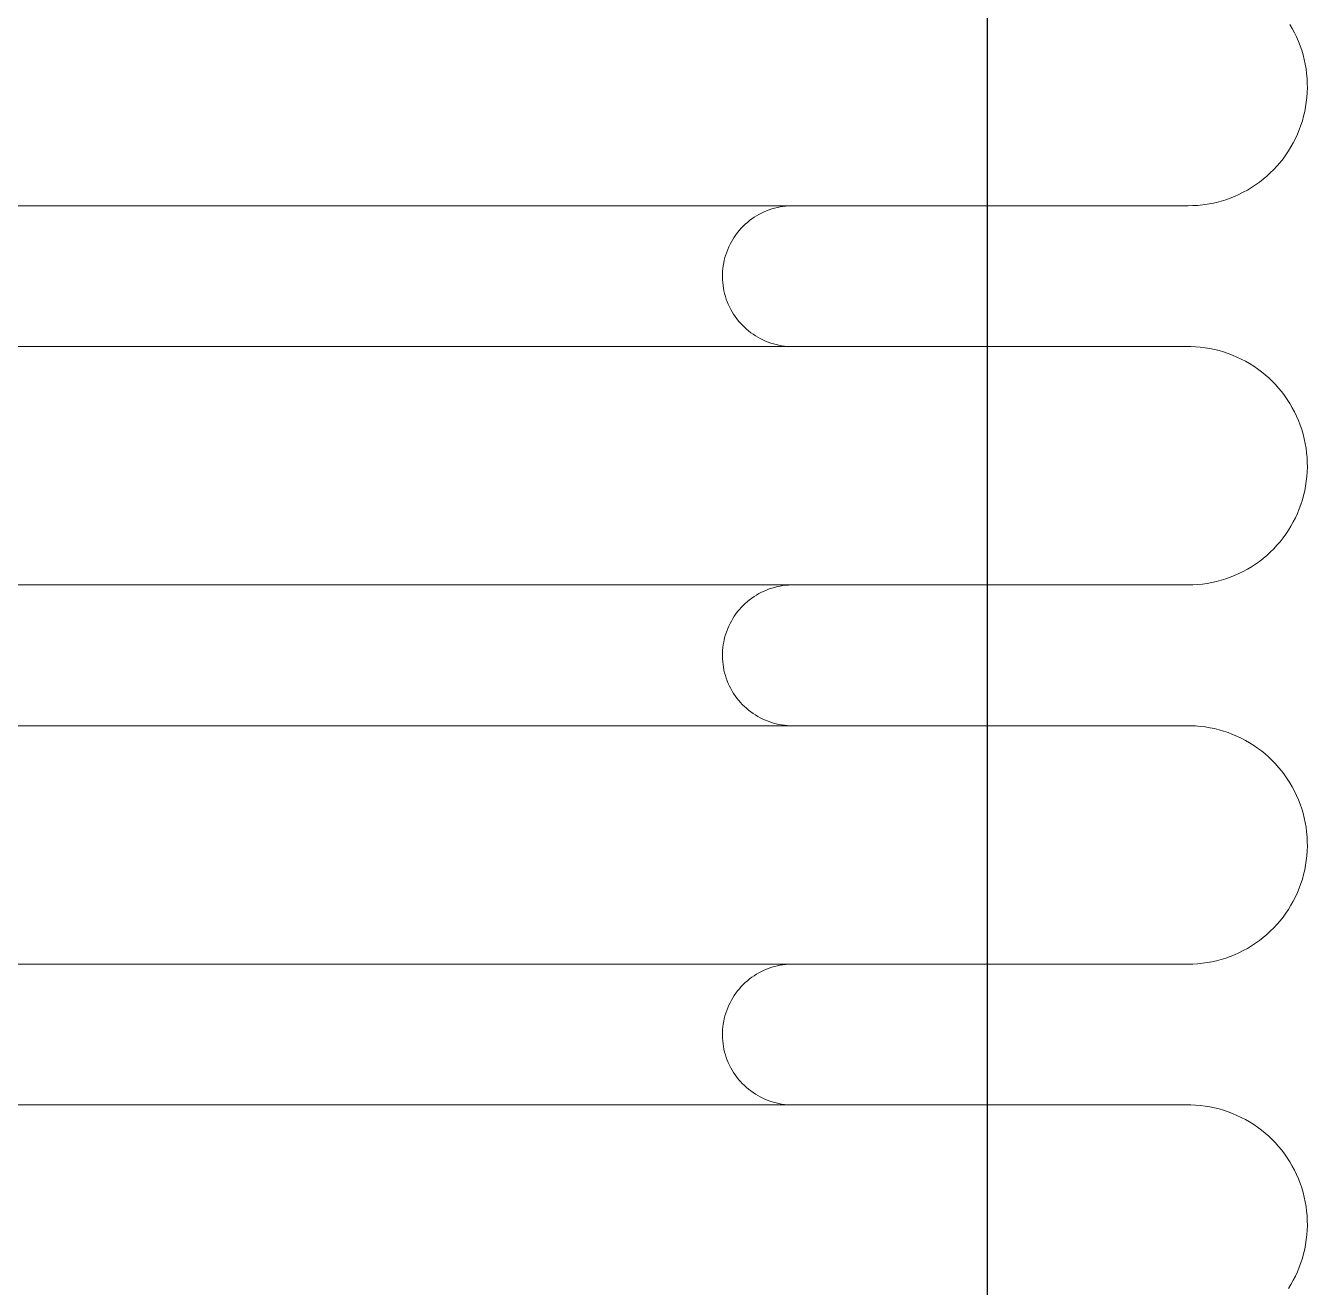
# Model space of a CAD drawing. Extents: x -76427 to 292734, y -42117 to 131250.
# Drawn here: x 8811.76 to 8853.5, y -36982.68 to -36941.6 of the extents above; entities that cross this region are included whole.
import ezdxf

# ---------------------------------------------------------------- set-up
doc = ezdxf.new("R2010")
doc.units = 0
doc.header["$LTSCALE"] = 10
doc.layers.add('XFM7P10PV$0$AP5B-SM-08-FNN-300-A(B)-LB1$0$A-GENM', color=252, linetype='Continuous', lineweight=5)
doc.layers.add('XFM7P10PV-200K$0$AP5B-SM-08-FNN-300-A(B)-LB1$0$A-GENM', color=7, linetype='Continuous', lineweight=5)
doc.layers.add('XFM7P10PV$0$U-PV-PIPE-SUS', color=252, linetype='Continuous')
doc.layers.add('XFM7P10PV-200K$0$U-PV-PIPE-SUS', color=200, linetype='Continuous')

# ---------------------------------------------------------------- blocks, each defined once
blk = doc.blocks.new('XFM7P10PV-200K$0$AP5B-SM-08-FNN-300-A(B)-LB1$0$不銹鋼軟接_150A - RFB-6x6-1677208-LB1-PX-X')
at = {"layer": 'XFM7P10PV-200K$0$AP5B-SM-08-FNN-300-A(B)-LB1$0$A-GENM', "color": 216, "true_color": 0x800080}
for p, q in [((-4449.1199, 15956.8642), (-4441.0552, 15956.8643)), ((-4441.0552, 15956.4058), (-4449.1199, 15956.4058)), ((-4449.1199, 15955.6298), (-4441.0552, 15955.6298)), ((-4441.0552, 15955.1714), (-4449.1199, 15955.1713)), ((-4449.1199, 15954.3954), (-4441.0552, 15954.3954)), ((-4441.0552, 15953.9369), (-4449.1199, 15953.9369))]:
    blk.add_line(p, q, dxfattribs=at)
at = {"layer": 'XFM7P10PV-200K$0$AP5B-SM-08-FNN-300-A(B)-LB1$0$A-GENM', "color": 216, "true_color": 0x800080, "flags": 128}
for points in [[(-4449.1356, 15956.8642), (-4449.1511, 15956.8646), (-4449.1666, 15956.8655), (-4449.182, 15956.867), (-4449.1974, 15956.8692), (-4449.2127, 15956.872), (-4449.2278, 15956.8754), (-4449.2428, 15956.8794), (-4449.2576, 15956.8839), (-4449.2723, 15956.8891), (-4449.2867, 15956.8949), (-4449.3008, 15956.9012), (-4449.3147, 15956.9081), (-4449.3284, 15956.9155), (-4449.3417, 15956.9235), (-4449.3547, 15956.932), (-4449.3673, 15956.941), (-4449.3795, 15956.9505), (-4449.3914, 15956.9605), (-4449.4029, 15956.971), (-4449.4139, 15956.9819), (-4449.4245, 15956.9933), (-4449.4346, 15957.005), (-4449.4443, 15957.0172), (-4449.4534, 15957.0297), (-4449.4621, 15957.0426), (-4449.4702, 15957.0558), (-4449.4778, 15957.0694), (-4449.4848, 15957.0832), (-4449.4913, 15957.0973), (-4449.4972, 15957.1116), (-4449.5025, 15957.1262), (-4449.5073, 15957.141), (-4449.5114, 15957.1559), (-4449.515, 15957.1711), (-4449.5179, 15957.1863), (-4449.5202, 15957.2016), (-4449.522, 15957.2171), (-4449.5231, 15957.2325), (-4449.5235, 15957.248), (-4449.5234, 15957.2636), (-4449.5226, 15957.2791), (-4449.5213, 15957.2945), (-4449.5193, 15957.3099), (-4449.5166, 15957.3252), (-4449.5134, 15957.3404), (-4449.5096, 15957.3554), (-4449.5052, 15957.3703), (-4449.5001, 15957.385), (-4449.4945, 15957.3995), (-4449.4884, 15957.4137), (-4449.4816, 15957.4277), (-4449.4743, 15957.4414), (-4449.4665, 15957.4548)], [(-4447.6531, 15956.8642), (-4447.8465, 15956.8642), (-4448.0274, 15956.8642), (-4448.1954, 15956.8642), (-4448.3503, 15956.8642), (-4448.4918, 15956.8642), (-4448.6197, 15956.8642), (-4448.7338, 15956.8642), (-4448.834, 15956.8642), (-4448.92, 15956.8642), (-4448.9918, 15956.8642), (-4449.0492, 15956.8642), (-4449.0921, 15956.8642), (-4449.1204, 15956.8642), (-4449.1342, 15956.8642), (-4449.1356, 15956.8642)], [(-4449.1356, 15956.8642), (-4449.1283, 15956.8642), (-4449.1064, 15956.8642), (-4449.0699, 15956.8642), (-4449.0189, 15956.8642), (-4448.9534, 15956.8642), (-4448.8737, 15956.8642), (-4448.7797, 15956.8642), (-4448.6717, 15956.8642), (-4448.5499, 15956.8642), (-4448.4143, 15956.8642), (-4448.2653, 15956.8642), (-4448.103, 15956.8642), (-4447.9278, 15956.8642), (-4447.7399, 15956.8642), (-4447.5397, 15956.8642), (-4447.3273, 15956.8642), (-4447.1033, 15956.8642), (-4446.8678, 15956.8643), (-4446.6214, 15956.8643), (-4446.3644, 15956.8643), (-4446.0972, 15956.8643), (-4445.8202, 15956.8643), (-4445.5339, 15956.8643), (-4445.2388, 15956.8643)], [(-4447.8478, 15956.4058), (-4447.8386, 15956.406), (-4447.8295, 15956.4065), (-4447.8204, 15956.4074), (-4447.8113, 15956.4087), (-4447.8023, 15956.4104), (-4447.7933, 15956.4124), (-4447.7844, 15956.4147), (-4447.7757, 15956.4174), (-4447.767, 15956.4205), (-4447.7585, 15956.4239), (-4447.7502, 15956.4276), (-4447.7419, 15956.4317), (-4447.7339, 15956.4361), (-4447.726, 15956.4408), (-4447.7184, 15956.4458), (-4447.7109, 15956.4511), (-4447.7037, 15956.4568), (-4447.6966, 15956.4627), (-4447.6899, 15956.4689), (-4447.6834, 15956.4753), (-4447.6771, 15956.482), (-4447.6711, 15956.489), (-4447.6654, 15956.4961), (-4447.66, 15956.5035), (-4447.6549, 15956.5112), (-4447.6501, 15956.519), (-4447.6456, 15956.527), (-4447.6415, 15956.5351), (-4447.6376, 15956.5435), (-4447.6341, 15956.552), (-4447.631, 15956.5606), (-4447.6282, 15956.5693), (-4447.6257, 15956.5781), (-4447.6236, 15956.5871), (-4447.6219, 15956.5961), (-4447.6205, 15956.6051), (-4447.6195, 15956.6142), (-4447.6189, 15956.6234), (-4447.6186, 15956.6325), (-4447.6187, 15956.6417), (-4447.6191, 15956.6509), (-4447.6199, 15956.66), (-4447.6211, 15956.6691), (-4447.6227, 15956.6781), (-4447.6246, 15956.6871), (-4447.6268, 15956.696), (-4447.6294, 15956.7048), (-4447.6324, 15956.7135), (-4447.6357, 15956.722), (-4447.6394, 15956.7304), (-4447.6433, 15956.7387), (-4447.6476, 15956.7468), (-4447.6523, 15956.7547), (-4447.6572, 15956.7624), (-4447.6625, 15956.7699), (-4447.668, 15956.7772), (-4447.6738, 15956.7843), (-4447.6799, 15956.7911), (-4447.6863, 15956.7977), (-4447.693, 15956.8041), (-4447.6998, 15956.8101), (-4447.707, 15956.8159), (-4447.7143, 15956.8214), (-4447.7219, 15956.8266), (-4447.7296, 15956.8314), (-4447.7376, 15956.836), (-4447.7457, 15956.8403), (-4447.754, 15956.8442), (-4447.7624, 15956.8478), (-4447.771, 15956.851), (-4447.7797, 15956.8539), (-4447.7885, 15956.8565), (-4447.7974, 15956.8586), (-4447.8064, 15956.8605), (-4447.8154, 15956.862), (-4447.8245, 15956.8631), (-4447.8337, 15956.8638), (-4447.8428, 15956.8642), (-4447.8478, 15956.8642)], [(-4449.1356, 15955.6298), (-4449.1511, 15955.6301), (-4449.1666, 15955.6311), (-4449.182, 15955.6326), (-4449.1974, 15955.6348), (-4449.2127, 15955.6375), (-4449.2278, 15955.6409), (-4449.2428, 15955.6449), (-4449.2576, 15955.6495), (-4449.2723, 15955.6547), (-4449.2867, 15955.6604), (-4449.3008, 15955.6668), (-4449.3147, 15955.6737), (-4449.3284, 15955.6811), (-4449.3417, 15955.6891), (-4449.3546, 15955.6976), (-4449.3673, 15955.7066), (-4449.3795, 15955.7161), (-4449.3914, 15955.7261), (-4449.4029, 15955.7366), (-4449.4139, 15955.7475), (-4449.4245, 15955.7588), (-4449.4346, 15955.7706), (-4449.4443, 15955.7827), (-4449.4534, 15955.7953), (-4449.4621, 15955.8082), (-4449.4702, 15955.8214), (-4449.4778, 15955.8349), (-4449.4848, 15955.8488), (-4449.4913, 15955.8629), (-4449.4972, 15955.8772), (-4449.5025, 15955.8918), (-4449.5073, 15955.9066), (-4449.5114, 15955.9215), (-4449.515, 15955.9366), (-4449.5179, 15955.9518), (-4449.5202, 15955.9672), (-4449.522, 15955.9826), (-4449.5231, 15955.9981), (-4449.5235, 15956.0136), (-4449.5234, 15956.0291), (-4449.5226, 15956.0446), (-4449.5212, 15956.0601), (-4449.5192, 15956.0755), (-4449.5166, 15956.0908), (-4449.5134, 15956.1059), (-4449.5096, 15956.121), (-4449.5052, 15956.1359), (-4449.5001, 15956.1505), (-4449.4945, 15956.165), (-4449.4884, 15956.1793), (-4449.4816, 15956.1932), (-4449.4743, 15956.2069), (-4449.4665, 15956.2203), (-4449.4581, 15956.2334), (-4449.4493, 15956.2461), (-4449.4399, 15956.2585), (-4449.43, 15956.2705), (-4449.4197, 15956.282), (-4449.4089, 15956.2932), (-4449.3976, 15956.3039), (-4449.386, 15956.3141), (-4449.3739, 15956.3239), (-4449.3615, 15956.3332), (-4449.3487, 15956.342), (-4449.3356, 15956.3503), (-4449.3221, 15956.358), (-4449.3084, 15956.3652), (-4449.2943, 15956.3718), (-4449.2801, 15956.3779), (-4449.2655, 15956.3834), (-4449.2508, 15956.3883), (-4449.2359, 15956.3926), (-4449.2208, 15956.3963), (-4449.2056, 15956.3994), (-4449.1903, 15956.4019), (-4449.1749, 15956.4038), (-4449.1595, 15956.405), (-4449.144, 15956.4057), (-4449.1356, 15956.4058)], [(-4449.1356, 15956.4058), (-4449.1283, 15956.4058), (-4449.1064, 15956.4058), (-4449.0699, 15956.4058), (-4449.0189, 15956.4058), (-4448.9534, 15956.4058), (-4448.8737, 15956.4058), (-4448.7797, 15956.4058), (-4448.6717, 15956.4058), (-4448.5499, 15956.4058), (-4448.4143, 15956.4058), (-4448.2653, 15956.4058), (-4448.103, 15956.4058), (-4447.9278, 15956.4058), (-4447.7399, 15956.4058)], [(-4445.2092, 15956.4058), (-4445.5051, 15956.4058), (-4445.7923, 15956.4058), (-4446.0702, 15956.4058), (-4446.3384, 15956.4058), (-4446.5964, 15956.4058), (-4446.8439, 15956.4058), (-4447.0805, 15956.4058), (-4447.3057, 15956.4058), (-4447.5192, 15956.4058), (-4447.7207, 15956.4058), (-4447.9098, 15956.4058), (-4448.0863, 15956.4058), (-4448.2498, 15956.4058), (-4448.4002, 15956.4058), (-4448.5371, 15956.4058), (-4448.6603, 15956.4058), (-4448.7697, 15956.4058), (-4448.865, 15956.4058), (-4448.9462, 15956.4058), (-4449.013, 15956.4058), (-4449.0655, 15956.4058), (-4449.1034, 15956.4058), (-4449.1268, 15956.4058), (-4449.1355, 15956.4058)], [(-4447.6531, 15955.6298), (-4447.8465, 15955.6298), (-4448.0274, 15955.6298), (-4448.1954, 15955.6298), (-4448.3502, 15955.6298), (-4448.4918, 15955.6298), (-4448.6197, 15955.6298), (-4448.7338, 15955.6298), (-4448.834, 15955.6298), (-4448.92, 15955.6298), (-4448.9918, 15955.6298), (-4449.0492, 15955.6298), (-4449.0921, 15955.6298), (-4449.1204, 15955.6298), (-4449.1342, 15955.6298), (-4449.1356, 15955.6298)], [(-4449.1356, 15955.6298), (-4449.1283, 15955.6298), (-4449.1064, 15955.6298), (-4449.0699, 15955.6298), (-4449.0189, 15955.6298), (-4448.9534, 15955.6298), (-4448.8737, 15955.6298), (-4448.7797, 15955.6298), (-4448.6717, 15955.6298), (-4448.5499, 15955.6298), (-4448.4143, 15955.6298), (-4448.2653, 15955.6298), (-4448.103, 15955.6298), (-4447.9278, 15955.6298), (-4447.7399, 15955.6298), (-4447.5397, 15955.6298), (-4447.3273, 15955.6298), (-4447.1033, 15955.6298), (-4446.8678, 15955.6298), (-4446.6214, 15955.6298), (-4446.3644, 15955.6298), (-4446.0972, 15955.6298), (-4445.8202, 15955.6298), (-4445.5339, 15955.6298), (-4445.2388, 15955.6298)], [(-4447.8478, 15955.1713), (-4447.8386, 15955.1715), (-4447.8295, 15955.1721), (-4447.8204, 15955.173), (-4447.8113, 15955.1743), (-4447.8023, 15955.1759), (-4447.7933, 15955.1779), (-4447.7844, 15955.1803), (-4447.7757, 15955.183), (-4447.767, 15955.186), (-4447.7585, 15955.1894), (-4447.7502, 15955.1932), (-4447.7419, 15955.1972), (-4447.7339, 15955.2016), (-4447.726, 15955.2064), (-4447.7184, 15955.2114), (-4447.7109, 15955.2167), (-4447.7037, 15955.2223), (-4447.6966, 15955.2282), (-4447.6899, 15955.2344), (-4447.6833, 15955.2409), (-4447.6771, 15955.2476), (-4447.6711, 15955.2545), (-4447.6654, 15955.2617), (-4447.66, 15955.2691), (-4447.6549, 15955.2767), (-4447.6501, 15955.2845), (-4447.6456, 15955.2925), (-4447.6415, 15955.3007), (-4447.6376, 15955.309), (-4447.6341, 15955.3175), (-4447.631, 15955.3261), (-4447.6282, 15955.3349), (-4447.6257, 15955.3437), (-4447.6236, 15955.3526), (-4447.6219, 15955.3616), (-4447.6205, 15955.3707), (-4447.6195, 15955.3798), (-4447.6189, 15955.3889), (-4447.6186, 15955.3981), (-4447.6187, 15955.4073), (-4447.6191, 15955.4164), (-4447.6199, 15955.4256), (-4447.6211, 15955.4347), (-4447.6226, 15955.4437), (-4447.6246, 15955.4527), (-4447.6268, 15955.4615), (-4447.6294, 15955.4703), (-4447.6324, 15955.479), (-4447.6357, 15955.4876), (-4447.6394, 15955.496), (-4447.6433, 15955.5042), (-4447.6476, 15955.5123), (-4447.6523, 15955.5202), (-4447.6572, 15955.528), (-4447.6625, 15955.5355), (-4447.668, 15955.5428), (-4447.6738, 15955.5499), (-4447.6799, 15955.5567), (-4447.6863, 15955.5633), (-4447.693, 15955.5696), (-4447.6998, 15955.5757), (-4447.707, 15955.5814), (-4447.7143, 15955.5869), (-4447.7219, 15955.5921), (-4447.7296, 15955.597), (-4447.7376, 15955.6016), (-4447.7457, 15955.6058), (-4447.754, 15955.6097), (-4447.7624, 15955.6133), (-4447.771, 15955.6166), (-4447.7797, 15955.6195), (-4447.7885, 15955.622), (-4447.7974, 15955.6242), (-4447.8064, 15955.626), (-4447.8154, 15955.6275), (-4447.8245, 15955.6286), (-4447.8337, 15955.6294), (-4447.8428, 15955.6298), (-4447.8478, 15955.6298)], [(-4449.1356, 15954.3954), (-4449.1511, 15954.3957), (-4449.1666, 15954.3966), (-4449.182, 15954.3982), (-4449.1974, 15954.4003), (-4449.2127, 15954.4031), (-4449.2278, 15954.4065), (-4449.2428, 15954.4105), (-4449.2576, 15954.4151), (-4449.2722, 15954.4202), (-4449.2867, 15954.426), (-4449.3008, 15954.4323), (-4449.3147, 15954.4392), (-4449.3284, 15954.4467), (-4449.3417, 15954.4546), (-4449.3546, 15954.4631), (-4449.3673, 15954.4722), (-4449.3795, 15954.4817), (-4449.3914, 15954.4917), (-4449.4029, 15954.5021), (-4449.4139, 15954.513), (-4449.4245, 15954.5244), (-4449.4346, 15954.5361), (-4449.4443, 15954.5483), (-4449.4534, 15954.5608), (-4449.462, 15954.5737), (-4449.4702, 15954.5869), (-4449.4778, 15954.6005), (-4449.4848, 15954.6143), (-4449.4913, 15954.6284), (-4449.4972, 15954.6428), (-4449.5025, 15954.6573), (-4449.5073, 15954.6721), (-4449.5114, 15954.6871), (-4449.515, 15954.7022), (-4449.5179, 15954.7174), (-4449.5202, 15954.7328), (-4449.522, 15954.7482), (-4449.5231, 15954.7637), (-4449.5235, 15954.7792), (-4449.5234, 15954.7947), (-4449.5226, 15954.8102), (-4449.5212, 15954.8256), (-4449.5192, 15954.841), (-4449.5166, 15954.8563), (-4449.5134, 15954.8715), (-4449.5096, 15954.8865), (-4449.5052, 15954.9014), (-4449.5001, 15954.9161), (-4449.4945, 15954.9306), (-4449.4884, 15954.9448), (-4449.4816, 15954.9588), (-4449.4743, 15954.9725), (-4449.4665, 15954.9859), (-4449.4581, 15954.999), (-4449.4493, 15955.0117), (-4449.4399, 15955.024), (-4449.43, 15955.036), (-4449.4197, 15955.0476), (-4449.4089, 15955.0587), (-4449.3976, 15955.0695), (-4449.386, 15955.0797), (-4449.3739, 15955.0895), (-4449.3615, 15955.0988), (-4449.3487, 15955.1076), (-4449.3356, 15955.1158), (-4449.3221, 15955.1235), (-4449.3084, 15955.1307), (-4449.2943, 15955.1374), (-4449.2801, 15955.1434), (-4449.2655, 15955.1489), (-4449.2508, 15955.1538), (-4449.2359, 15955.1581), (-4449.2208, 15955.1619), (-4449.2056, 15955.165), (-4449.1903, 15955.1675), (-4449.1749, 15955.1693), (-4449.1595, 15955.1706), (-4449.1439, 15955.1712), (-4449.1356, 15955.1713)], [(-4449.1356, 15955.1713), (-4449.1283, 15955.1713), (-4449.1064, 15955.1713), (-4449.0699, 15955.1713), (-4449.0189, 15955.1713), (-4448.9534, 15955.1713), (-4448.8737, 15955.1713), (-4448.7797, 15955.1713), (-4448.6717, 15955.1713), (-4448.5499, 15955.1713), (-4448.4143, 15955.1713), (-4448.2653, 15955.1713), (-4448.103, 15955.1713), (-4447.9278, 15955.1713), (-4447.7399, 15955.1713)], [(-4445.2092, 15955.1713), (-4445.5051, 15955.1713), (-4445.7923, 15955.1713), (-4446.0702, 15955.1713), (-4446.3384, 15955.1713), (-4446.5964, 15955.1713), (-4446.8439, 15955.1713), (-4447.0805, 15955.1713), (-4447.3057, 15955.1713), (-4447.5192, 15955.1713), (-4447.7207, 15955.1713), (-4447.9098, 15955.1713), (-4448.0863, 15955.1713), (-4448.2498, 15955.1713), (-4448.4002, 15955.1713), (-4448.5371, 15955.1713), (-4448.6603, 15955.1713), (-4448.7697, 15955.1713), (-4448.865, 15955.1713), (-4448.9462, 15955.1713), (-4449.013, 15955.1713), (-4449.0655, 15955.1713), (-4449.1034, 15955.1713), (-4449.1267, 15955.1713), (-4449.1355, 15955.1713)], [(-4447.6531, 15954.3954), (-4447.8465, 15954.3954), (-4448.0274, 15954.3954), (-4448.1954, 15954.3954), (-4448.3502, 15954.3954), (-4448.4918, 15954.3954), (-4448.6197, 15954.3954), (-4448.7338, 15954.3954), (-4448.834, 15954.3954), (-4448.92, 15954.3954), (-4448.9918, 15954.3954), (-4449.0492, 15954.3954), (-4449.0921, 15954.3954), (-4449.1204, 15954.3954), (-4449.1342, 15954.3954), (-4449.1356, 15954.3954)], [(-4449.1356, 15954.3954), (-4449.1283, 15954.3954), (-4449.1063, 15954.3954), (-4449.0699, 15954.3954), (-4449.0189, 15954.3954), (-4448.9534, 15954.3954), (-4448.8737, 15954.3954), (-4448.7797, 15954.3954), (-4448.6717, 15954.3954), (-4448.5499, 15954.3954), (-4448.4143, 15954.3954), (-4448.2653, 15954.3954), (-4448.103, 15954.3954), (-4447.9278, 15954.3954), (-4447.7399, 15954.3954), (-4447.5397, 15954.3954), (-4447.3273, 15954.3954), (-4447.1032, 15954.3954), (-4446.8678, 15954.3954), (-4446.6214, 15954.3954), (-4446.3644, 15954.3954), (-4446.0972, 15954.3954), (-4445.8202, 15954.3954), (-4445.5339, 15954.3954), (-4445.2388, 15954.3954)], [(-4447.8478, 15953.9369), (-4447.8386, 15953.9371), (-4447.8295, 15953.9376), (-4447.8203, 15953.9386), (-4447.8113, 15953.9398), (-4447.8022, 15953.9415), (-4447.7933, 15953.9435), (-4447.7844, 15953.9458), (-4447.7757, 15953.9485), (-4447.767, 15953.9516), (-4447.7585, 15953.955), (-4447.7501, 15953.9587), (-4447.7419, 15953.9628), (-4447.7339, 15953.9672), (-4447.726, 15953.9719), (-4447.7184, 15953.9769), (-4447.7109, 15953.9823), (-4447.7036, 15953.9879), (-4447.6966, 15953.9938), (-4447.6899, 15954), (-4447.6833, 15954.0064), (-4447.6771, 15954.0131), (-4447.6711, 15954.0201), (-4447.6654, 15954.0273), (-4447.66, 15954.0347), (-4447.6549, 15954.0423), (-4447.6501, 15954.0501), (-4447.6456, 15954.0581), (-4447.6415, 15954.0663), (-4447.6376, 15954.0746), (-4447.6341, 15954.0831), (-4447.631, 15954.0917), (-4447.6282, 15954.1004), (-4447.6257, 15954.1092), (-4447.6236, 15954.1182), (-4447.6219, 15954.1272), (-4447.6205, 15954.1362), (-4447.6195, 15954.1454), (-4447.6189, 15954.1545), (-4447.6186, 15954.1637), (-4447.6187, 15954.1728), (-4447.6191, 15954.182), (-4447.6199, 15954.1911), (-4447.6211, 15954.2002), (-4447.6226, 15954.2093), (-4447.6246, 15954.2182), (-4447.6268, 15954.2271), (-4447.6294, 15954.2359), (-4447.6324, 15954.2446), (-4447.6357, 15954.2531), (-4447.6393, 15954.2615), (-4447.6433, 15954.2698), (-4447.6476, 15954.2779), (-4447.6523, 15954.2858), (-4447.6572, 15954.2935), (-4447.6625, 15954.301), (-4447.668, 15954.3083), (-4447.6738, 15954.3154), (-4447.6799, 15954.3223), (-4447.6863, 15954.3288), (-4447.693, 15954.3352), (-4447.6998, 15954.3412), (-4447.707, 15954.347), (-4447.7143, 15954.3525), (-4447.7219, 15954.3577), (-4447.7296, 15954.3626), (-4447.7376, 15954.3671), (-4447.7457, 15954.3714), (-4447.754, 15954.3753), (-4447.7624, 15954.3789), (-4447.771, 15954.3821), (-4447.7797, 15954.385), (-4447.7885, 15954.3876), (-4447.7974, 15954.3898), (-4447.8064, 15954.3916), (-4447.8154, 15954.3931), (-4447.8245, 15954.3942), (-4447.8337, 15954.3949), (-4447.8428, 15954.3953), (-4447.8478, 15954.3954)], [(-4449.462, 15953.3393), (-4449.4702, 15953.3525), (-4449.4778, 15953.366), (-4449.4848, 15953.3799), (-4449.4913, 15953.394), (-4449.4972, 15953.4083), (-4449.5025, 15953.4229), (-4449.5073, 15953.4377), (-4449.5114, 15953.4526), (-4449.515, 15953.4677), (-4449.5179, 15953.483), (-4449.5202, 15953.4983), (-4449.522, 15953.5137), (-4449.5231, 15953.5292), (-4449.5235, 15953.5447), (-4449.5234, 15953.5602), (-4449.5226, 15953.5757), (-4449.5212, 15953.5912), (-4449.5192, 15953.6066), (-4449.5166, 15953.6219), (-4449.5134, 15953.6371), (-4449.5096, 15953.6521), (-4449.5052, 15953.667), (-4449.5001, 15953.6817), (-4449.4945, 15953.6961), (-4449.4884, 15953.7104), (-4449.4816, 15953.7244), (-4449.4743, 15953.738), (-4449.4665, 15953.7514), (-4449.4581, 15953.7645), (-4449.4493, 15953.7772), (-4449.4399, 15953.7896), (-4449.43, 15953.8016), (-4449.4197, 15953.8132), (-4449.4089, 15953.8243), (-4449.3976, 15953.835), (-4449.386, 15953.8453), (-4449.3739, 15953.855), (-4449.3615, 15953.8643), (-4449.3487, 15953.8731), (-4449.3356, 15953.8814), (-4449.3221, 15953.8891), (-4449.3084, 15953.8963), (-4449.2943, 15953.9029), (-4449.2801, 15953.909), (-4449.2655, 15953.9145), (-4449.2508, 15953.9194), (-4449.2359, 15953.9237), (-4449.2208, 15953.9274), (-4449.2056, 15953.9305), (-4449.1903, 15953.933), (-4449.1749, 15953.9349), (-4449.1595, 15953.9362), (-4449.1439, 15953.9368), (-4449.1356, 15953.9369)], [(-4449.1356, 15953.9369), (-4449.1283, 15953.9369), (-4449.1063, 15953.9369), (-4449.0699, 15953.9369), (-4449.0189, 15953.9369), (-4448.9534, 15953.9369), (-4448.8737, 15953.9369), (-4448.7797, 15953.9369), (-4448.6717, 15953.9369), (-4448.5499, 15953.9369), (-4448.4143, 15953.9369), (-4448.2653, 15953.9369), (-4448.103, 15953.9369), (-4447.9278, 15953.9369), (-4447.7399, 15953.9369)], [(-4445.2092, 15953.9369), (-4445.5051, 15953.9369), (-4445.7923, 15953.9369), (-4446.0702, 15953.9369), (-4446.3384, 15953.9369), (-4446.5964, 15953.9369), (-4446.8439, 15953.9369), (-4447.0805, 15953.9369), (-4447.3057, 15953.9369), (-4447.5192, 15953.9369), (-4447.7207, 15953.9369), (-4447.9098, 15953.9369), (-4448.0863, 15953.9369), (-4448.2498, 15953.9369), (-4448.4002, 15953.9369), (-4448.5371, 15953.9369), (-4448.6603, 15953.9369), (-4448.7697, 15953.9369), (-4448.865, 15953.9369), (-4448.9462, 15953.9369), (-4449.013, 15953.9369), (-4449.0655, 15953.9369), (-4449.1034, 15953.9369), (-4449.1267, 15953.9369), (-4449.1355, 15953.9369)]]:
    blk.add_lwpolyline(points, dxfattribs=at)
blk = doc.blocks.new('XFM7P10PV-200K$0$AP5B-SM-08-FNN-300-A(B)-LB1$0$不銹鋼軟接_150A - 標準-1677211-LB1-PX-X')
blk.add_blockref('XFM7P10PV-200K$0$AP5B-SM-08-FNN-300-A(B)-LB1$0$不銹鋼軟接_150A - RFB-6x6-1677208-LB1-PX-X', (0, 0))
blk = doc.blocks.new('XFM7P10PV-200K')
at = {"layer": 'XFM7P10PV-200K$0$U-PV-PIPE-SUS'}
blk.add_line((8843.08, -37205.371), (8843.08, -36420.421), dxfattribs=at)
at = {"layer": 'XFM7P10PV-200K$0$U-PV-PIPE-SUS', "xscale": -10, "yscale": 10, "zscale": 10}
blk.add_blockref('XFM7P10PV-200K$0$AP5B-SM-08-FNN-300-A(B)-LB1$0$不銹鋼軟接_150A - 標準-1677211-LB1-PX-X', (-35641.733, -196516.107, 0), dxfattribs=at)
blk = doc.blocks.new('XFM7P10PV$0$AP5B-SM-08-FNN-300-A(B)-LB1$0$不銹鋼軟接_150A - RFB-6x6-1677208-LB1-PX-X')
at = {"layer": 'XFM7P10PV$0$AP5B-SM-08-FNN-300-A(B)-LB1$0$A-GENM', "color": 216, "true_color": 0x800080}
for p, q in [((-4449.1199, 15956.8642), (-4441.0552, 15956.8643)), ((-4441.0552, 15956.4058), (-4449.1199, 15956.4058)), ((-4449.1199, 15955.6298), (-4441.0552, 15955.6298)), ((-4441.0552, 15955.1714), (-4449.1199, 15955.1713)), ((-4449.1199, 15954.3954), (-4441.0552, 15954.3954)), ((-4441.0552, 15953.9369), (-4449.1199, 15953.9369))]:
    blk.add_line(p, q, dxfattribs=at)
at = {"layer": 'XFM7P10PV$0$AP5B-SM-08-FNN-300-A(B)-LB1$0$A-GENM', "color": 216, "true_color": 0x800080, "flags": 128}
for points in [[(-4449.1356, 15956.8642), (-4449.1511, 15956.8646), (-4449.1666, 15956.8655), (-4449.182, 15956.867), (-4449.1974, 15956.8692), (-4449.2127, 15956.872), (-4449.2278, 15956.8754), (-4449.2428, 15956.8794), (-4449.2576, 15956.8839), (-4449.2723, 15956.8891), (-4449.2867, 15956.8949), (-4449.3008, 15956.9012), (-4449.3147, 15956.9081), (-4449.3284, 15956.9155), (-4449.3417, 15956.9235), (-4449.3547, 15956.932), (-4449.3673, 15956.941), (-4449.3795, 15956.9505), (-4449.3914, 15956.9605), (-4449.4029, 15956.971), (-4449.4139, 15956.9819), (-4449.4245, 15956.9933), (-4449.4346, 15957.005), (-4449.4443, 15957.0172), (-4449.4534, 15957.0297), (-4449.4621, 15957.0426), (-4449.4702, 15957.0558), (-4449.4778, 15957.0694), (-4449.4848, 15957.0832), (-4449.4913, 15957.0973), (-4449.4972, 15957.1116), (-4449.5025, 15957.1262), (-4449.5073, 15957.141), (-4449.5114, 15957.1559), (-4449.515, 15957.1711), (-4449.5179, 15957.1863), (-4449.5202, 15957.2016), (-4449.522, 15957.2171), (-4449.5231, 15957.2325), (-4449.5235, 15957.248), (-4449.5234, 15957.2636), (-4449.5226, 15957.2791), (-4449.5213, 15957.2945), (-4449.5193, 15957.3099), (-4449.5166, 15957.3252), (-4449.5134, 15957.3404), (-4449.5096, 15957.3554), (-4449.5052, 15957.3703), (-4449.5001, 15957.385), (-4449.4945, 15957.3995), (-4449.4884, 15957.4137), (-4449.4816, 15957.4277), (-4449.4743, 15957.4414), (-4449.4665, 15957.4548)], [(-4447.6531, 15956.8642), (-4447.8465, 15956.8642), (-4448.0274, 15956.8642), (-4448.1954, 15956.8642), (-4448.3503, 15956.8642), (-4448.4918, 15956.8642), (-4448.6197, 15956.8642), (-4448.7338, 15956.8642), (-4448.834, 15956.8642), (-4448.92, 15956.8642), (-4448.9918, 15956.8642), (-4449.0492, 15956.8642), (-4449.0921, 15956.8642), (-4449.1204, 15956.8642), (-4449.1342, 15956.8642), (-4449.1356, 15956.8642)], [(-4449.1356, 15956.8642), (-4449.1283, 15956.8642), (-4449.1064, 15956.8642), (-4449.0699, 15956.8642), (-4449.0189, 15956.8642), (-4448.9534, 15956.8642), (-4448.8737, 15956.8642), (-4448.7797, 15956.8642), (-4448.6717, 15956.8642), (-4448.5499, 15956.8642), (-4448.4143, 15956.8642), (-4448.2653, 15956.8642), (-4448.103, 15956.8642), (-4447.9278, 15956.8642), (-4447.7399, 15956.8642), (-4447.5397, 15956.8642), (-4447.3273, 15956.8642), (-4447.1033, 15956.8642), (-4446.8678, 15956.8643), (-4446.6214, 15956.8643), (-4446.3644, 15956.8643), (-4446.0972, 15956.8643), (-4445.8202, 15956.8643), (-4445.5339, 15956.8643), (-4445.2388, 15956.8643)], [(-4447.8478, 15956.4058), (-4447.8386, 15956.406), (-4447.8295, 15956.4065), (-4447.8204, 15956.4074), (-4447.8113, 15956.4087), (-4447.8023, 15956.4104), (-4447.7933, 15956.4124), (-4447.7844, 15956.4147), (-4447.7757, 15956.4174), (-4447.767, 15956.4205), (-4447.7585, 15956.4239), (-4447.7502, 15956.4276), (-4447.7419, 15956.4317), (-4447.7339, 15956.4361), (-4447.726, 15956.4408), (-4447.7184, 15956.4458), (-4447.7109, 15956.4511), (-4447.7037, 15956.4568), (-4447.6966, 15956.4627), (-4447.6899, 15956.4689), (-4447.6834, 15956.4753), (-4447.6771, 15956.482), (-4447.6711, 15956.489), (-4447.6654, 15956.4961), (-4447.66, 15956.5035), (-4447.6549, 15956.5112), (-4447.6501, 15956.519), (-4447.6456, 15956.527), (-4447.6415, 15956.5351), (-4447.6376, 15956.5435), (-4447.6341, 15956.552), (-4447.631, 15956.5606), (-4447.6282, 15956.5693), (-4447.6257, 15956.5781), (-4447.6236, 15956.5871), (-4447.6219, 15956.5961), (-4447.6205, 15956.6051), (-4447.6195, 15956.6142), (-4447.6189, 15956.6234), (-4447.6186, 15956.6325), (-4447.6187, 15956.6417), (-4447.6191, 15956.6509), (-4447.6199, 15956.66), (-4447.6211, 15956.6691), (-4447.6227, 15956.6781), (-4447.6246, 15956.6871), (-4447.6268, 15956.696), (-4447.6294, 15956.7048), (-4447.6324, 15956.7135), (-4447.6357, 15956.722), (-4447.6394, 15956.7304), (-4447.6433, 15956.7387), (-4447.6476, 15956.7468), (-4447.6523, 15956.7547), (-4447.6572, 15956.7624), (-4447.6625, 15956.7699), (-4447.668, 15956.7772), (-4447.6738, 15956.7843), (-4447.6799, 15956.7911), (-4447.6863, 15956.7977), (-4447.693, 15956.8041), (-4447.6998, 15956.8101), (-4447.707, 15956.8159), (-4447.7143, 15956.8214), (-4447.7219, 15956.8266), (-4447.7296, 15956.8314), (-4447.7376, 15956.836), (-4447.7457, 15956.8403), (-4447.754, 15956.8442), (-4447.7624, 15956.8478), (-4447.771, 15956.851), (-4447.7797, 15956.8539), (-4447.7885, 15956.8565), (-4447.7974, 15956.8586), (-4447.8064, 15956.8605), (-4447.8154, 15956.862), (-4447.8245, 15956.8631), (-4447.8337, 15956.8638), (-4447.8428, 15956.8642), (-4447.8478, 15956.8642)], [(-4449.1356, 15955.6298), (-4449.1511, 15955.6301), (-4449.1666, 15955.6311), (-4449.182, 15955.6326), (-4449.1974, 15955.6348), (-4449.2127, 15955.6375), (-4449.2278, 15955.6409), (-4449.2428, 15955.6449), (-4449.2576, 15955.6495), (-4449.2723, 15955.6547), (-4449.2867, 15955.6604), (-4449.3008, 15955.6668), (-4449.3147, 15955.6737), (-4449.3284, 15955.6811), (-4449.3417, 15955.6891), (-4449.3546, 15955.6976), (-4449.3673, 15955.7066), (-4449.3795, 15955.7161), (-4449.3914, 15955.7261), (-4449.4029, 15955.7366), (-4449.4139, 15955.7475), (-4449.4245, 15955.7588), (-4449.4346, 15955.7706), (-4449.4443, 15955.7827), (-4449.4534, 15955.7953), (-4449.4621, 15955.8082), (-4449.4702, 15955.8214), (-4449.4778, 15955.8349), (-4449.4848, 15955.8488), (-4449.4913, 15955.8629), (-4449.4972, 15955.8772), (-4449.5025, 15955.8918), (-4449.5073, 15955.9066), (-4449.5114, 15955.9215), (-4449.515, 15955.9366), (-4449.5179, 15955.9518), (-4449.5202, 15955.9672), (-4449.522, 15955.9826), (-4449.5231, 15955.9981), (-4449.5235, 15956.0136), (-4449.5234, 15956.0291), (-4449.5226, 15956.0446), (-4449.5212, 15956.0601), (-4449.5192, 15956.0755), (-4449.5166, 15956.0908), (-4449.5134, 15956.1059), (-4449.5096, 15956.121), (-4449.5052, 15956.1359), (-4449.5001, 15956.1505), (-4449.4945, 15956.165), (-4449.4884, 15956.1793), (-4449.4816, 15956.1932), (-4449.4743, 15956.2069), (-4449.4665, 15956.2203), (-4449.4581, 15956.2334), (-4449.4493, 15956.2461), (-4449.4399, 15956.2585), (-4449.43, 15956.2705), (-4449.4197, 15956.282), (-4449.4089, 15956.2932), (-4449.3976, 15956.3039), (-4449.386, 15956.3141), (-4449.3739, 15956.3239), (-4449.3615, 15956.3332), (-4449.3487, 15956.342), (-4449.3356, 15956.3503), (-4449.3221, 15956.358), (-4449.3084, 15956.3652), (-4449.2943, 15956.3718), (-4449.2801, 15956.3779), (-4449.2655, 15956.3834), (-4449.2508, 15956.3883), (-4449.2359, 15956.3926), (-4449.2208, 15956.3963), (-4449.2056, 15956.3994), (-4449.1903, 15956.4019), (-4449.1749, 15956.4038), (-4449.1595, 15956.405), (-4449.144, 15956.4057), (-4449.1356, 15956.4058)], [(-4449.1356, 15956.4058), (-4449.1283, 15956.4058), (-4449.1064, 15956.4058), (-4449.0699, 15956.4058), (-4449.0189, 15956.4058), (-4448.9534, 15956.4058), (-4448.8737, 15956.4058), (-4448.7797, 15956.4058), (-4448.6717, 15956.4058), (-4448.5499, 15956.4058), (-4448.4143, 15956.4058), (-4448.2653, 15956.4058), (-4448.103, 15956.4058), (-4447.9278, 15956.4058), (-4447.7399, 15956.4058)], [(-4445.2092, 15956.4058), (-4445.5051, 15956.4058), (-4445.7923, 15956.4058), (-4446.0702, 15956.4058), (-4446.3384, 15956.4058), (-4446.5964, 15956.4058), (-4446.8439, 15956.4058), (-4447.0805, 15956.4058), (-4447.3057, 15956.4058), (-4447.5192, 15956.4058), (-4447.7207, 15956.4058), (-4447.9098, 15956.4058), (-4448.0863, 15956.4058), (-4448.2498, 15956.4058), (-4448.4002, 15956.4058), (-4448.5371, 15956.4058), (-4448.6603, 15956.4058), (-4448.7697, 15956.4058), (-4448.865, 15956.4058), (-4448.9462, 15956.4058), (-4449.013, 15956.4058), (-4449.0655, 15956.4058), (-4449.1034, 15956.4058), (-4449.1268, 15956.4058), (-4449.1355, 15956.4058)], [(-4447.6531, 15955.6298), (-4447.8465, 15955.6298), (-4448.0274, 15955.6298), (-4448.1954, 15955.6298), (-4448.3502, 15955.6298), (-4448.4918, 15955.6298), (-4448.6197, 15955.6298), (-4448.7338, 15955.6298), (-4448.834, 15955.6298), (-4448.92, 15955.6298), (-4448.9918, 15955.6298), (-4449.0492, 15955.6298), (-4449.0921, 15955.6298), (-4449.1204, 15955.6298), (-4449.1342, 15955.6298), (-4449.1356, 15955.6298)], [(-4449.1356, 15955.6298), (-4449.1283, 15955.6298), (-4449.1064, 15955.6298), (-4449.0699, 15955.6298), (-4449.0189, 15955.6298), (-4448.9534, 15955.6298), (-4448.8737, 15955.6298), (-4448.7797, 15955.6298), (-4448.6717, 15955.6298), (-4448.5499, 15955.6298), (-4448.4143, 15955.6298), (-4448.2653, 15955.6298), (-4448.103, 15955.6298), (-4447.9278, 15955.6298), (-4447.7399, 15955.6298), (-4447.5397, 15955.6298), (-4447.3273, 15955.6298), (-4447.1033, 15955.6298), (-4446.8678, 15955.6298), (-4446.6214, 15955.6298), (-4446.3644, 15955.6298), (-4446.0972, 15955.6298), (-4445.8202, 15955.6298), (-4445.5339, 15955.6298), (-4445.2388, 15955.6298)], [(-4447.8478, 15955.1713), (-4447.8386, 15955.1715), (-4447.8295, 15955.1721), (-4447.8204, 15955.173), (-4447.8113, 15955.1743), (-4447.8023, 15955.1759), (-4447.7933, 15955.1779), (-4447.7844, 15955.1803), (-4447.7757, 15955.183), (-4447.767, 15955.186), (-4447.7585, 15955.1894), (-4447.7502, 15955.1932), (-4447.7419, 15955.1972), (-4447.7339, 15955.2016), (-4447.726, 15955.2064), (-4447.7184, 15955.2114), (-4447.7109, 15955.2167), (-4447.7037, 15955.2223), (-4447.6966, 15955.2282), (-4447.6899, 15955.2344), (-4447.6833, 15955.2409), (-4447.6771, 15955.2476), (-4447.6711, 15955.2545), (-4447.6654, 15955.2617), (-4447.66, 15955.2691), (-4447.6549, 15955.2767), (-4447.6501, 15955.2845), (-4447.6456, 15955.2925), (-4447.6415, 15955.3007), (-4447.6376, 15955.309), (-4447.6341, 15955.3175), (-4447.631, 15955.3261), (-4447.6282, 15955.3349), (-4447.6257, 15955.3437), (-4447.6236, 15955.3526), (-4447.6219, 15955.3616), (-4447.6205, 15955.3707), (-4447.6195, 15955.3798), (-4447.6189, 15955.3889), (-4447.6186, 15955.3981), (-4447.6187, 15955.4073), (-4447.6191, 15955.4164), (-4447.6199, 15955.4256), (-4447.6211, 15955.4347), (-4447.6226, 15955.4437), (-4447.6246, 15955.4527), (-4447.6268, 15955.4615), (-4447.6294, 15955.4703), (-4447.6324, 15955.479), (-4447.6357, 15955.4876), (-4447.6394, 15955.496), (-4447.6433, 15955.5042), (-4447.6476, 15955.5123), (-4447.6523, 15955.5202), (-4447.6572, 15955.528), (-4447.6625, 15955.5355), (-4447.668, 15955.5428), (-4447.6738, 15955.5499), (-4447.6799, 15955.5567), (-4447.6863, 15955.5633), (-4447.693, 15955.5696), (-4447.6998, 15955.5757), (-4447.707, 15955.5814), (-4447.7143, 15955.5869), (-4447.7219, 15955.5921), (-4447.7296, 15955.597), (-4447.7376, 15955.6016), (-4447.7457, 15955.6058), (-4447.754, 15955.6097), (-4447.7624, 15955.6133), (-4447.771, 15955.6166), (-4447.7797, 15955.6195), (-4447.7885, 15955.622), (-4447.7974, 15955.6242), (-4447.8064, 15955.626), (-4447.8154, 15955.6275), (-4447.8245, 15955.6286), (-4447.8337, 15955.6294), (-4447.8428, 15955.6298), (-4447.8478, 15955.6298)], [(-4449.1356, 15954.3954), (-4449.1511, 15954.3957), (-4449.1666, 15954.3966), (-4449.182, 15954.3982), (-4449.1974, 15954.4003), (-4449.2127, 15954.4031), (-4449.2278, 15954.4065), (-4449.2428, 15954.4105), (-4449.2576, 15954.4151), (-4449.2722, 15954.4202), (-4449.2867, 15954.426), (-4449.3008, 15954.4323), (-4449.3147, 15954.4392), (-4449.3284, 15954.4467), (-4449.3417, 15954.4546), (-4449.3546, 15954.4631), (-4449.3673, 15954.4722), (-4449.3795, 15954.4817), (-4449.3914, 15954.4917), (-4449.4029, 15954.5021), (-4449.4139, 15954.513), (-4449.4245, 15954.5244), (-4449.4346, 15954.5361), (-4449.4443, 15954.5483), (-4449.4534, 15954.5608), (-4449.462, 15954.5737), (-4449.4702, 15954.5869), (-4449.4778, 15954.6005), (-4449.4848, 15954.6143), (-4449.4913, 15954.6284), (-4449.4972, 15954.6428), (-4449.5025, 15954.6573), (-4449.5073, 15954.6721), (-4449.5114, 15954.6871), (-4449.515, 15954.7022), (-4449.5179, 15954.7174), (-4449.5202, 15954.7328), (-4449.522, 15954.7482), (-4449.5231, 15954.7637), (-4449.5235, 15954.7792), (-4449.5234, 15954.7947), (-4449.5226, 15954.8102), (-4449.5212, 15954.8256), (-4449.5192, 15954.841), (-4449.5166, 15954.8563), (-4449.5134, 15954.8715), (-4449.5096, 15954.8865), (-4449.5052, 15954.9014), (-4449.5001, 15954.9161), (-4449.4945, 15954.9306), (-4449.4884, 15954.9448), (-4449.4816, 15954.9588), (-4449.4743, 15954.9725), (-4449.4665, 15954.9859), (-4449.4581, 15954.999), (-4449.4493, 15955.0117), (-4449.4399, 15955.024), (-4449.43, 15955.036), (-4449.4197, 15955.0476), (-4449.4089, 15955.0587), (-4449.3976, 15955.0695), (-4449.386, 15955.0797), (-4449.3739, 15955.0895), (-4449.3615, 15955.0988), (-4449.3487, 15955.1076), (-4449.3356, 15955.1158), (-4449.3221, 15955.1235), (-4449.3084, 15955.1307), (-4449.2943, 15955.1374), (-4449.2801, 15955.1434), (-4449.2655, 15955.1489), (-4449.2508, 15955.1538), (-4449.2359, 15955.1581), (-4449.2208, 15955.1619), (-4449.2056, 15955.165), (-4449.1903, 15955.1675), (-4449.1749, 15955.1693), (-4449.1595, 15955.1706), (-4449.1439, 15955.1712), (-4449.1356, 15955.1713)], [(-4449.1356, 15955.1713), (-4449.1283, 15955.1713), (-4449.1064, 15955.1713), (-4449.0699, 15955.1713), (-4449.0189, 15955.1713), (-4448.9534, 15955.1713), (-4448.8737, 15955.1713), (-4448.7797, 15955.1713), (-4448.6717, 15955.1713), (-4448.5499, 15955.1713), (-4448.4143, 15955.1713), (-4448.2653, 15955.1713), (-4448.103, 15955.1713), (-4447.9278, 15955.1713), (-4447.7399, 15955.1713)], [(-4445.2092, 15955.1713), (-4445.5051, 15955.1713), (-4445.7923, 15955.1713), (-4446.0702, 15955.1713), (-4446.3384, 15955.1713), (-4446.5964, 15955.1713), (-4446.8439, 15955.1713), (-4447.0805, 15955.1713), (-4447.3057, 15955.1713), (-4447.5192, 15955.1713), (-4447.7207, 15955.1713), (-4447.9098, 15955.1713), (-4448.0863, 15955.1713), (-4448.2498, 15955.1713), (-4448.4002, 15955.1713), (-4448.5371, 15955.1713), (-4448.6603, 15955.1713), (-4448.7697, 15955.1713), (-4448.865, 15955.1713), (-4448.9462, 15955.1713), (-4449.013, 15955.1713), (-4449.0655, 15955.1713), (-4449.1034, 15955.1713), (-4449.1267, 15955.1713), (-4449.1355, 15955.1713)], [(-4447.6531, 15954.3954), (-4447.8465, 15954.3954), (-4448.0274, 15954.3954), (-4448.1954, 15954.3954), (-4448.3502, 15954.3954), (-4448.4918, 15954.3954), (-4448.6197, 15954.3954), (-4448.7338, 15954.3954), (-4448.834, 15954.3954), (-4448.92, 15954.3954), (-4448.9918, 15954.3954), (-4449.0492, 15954.3954), (-4449.0921, 15954.3954), (-4449.1204, 15954.3954), (-4449.1342, 15954.3954), (-4449.1356, 15954.3954)], [(-4449.1356, 15954.3954), (-4449.1283, 15954.3954), (-4449.1063, 15954.3954), (-4449.0699, 15954.3954), (-4449.0189, 15954.3954), (-4448.9534, 15954.3954), (-4448.8737, 15954.3954), (-4448.7797, 15954.3954), (-4448.6717, 15954.3954), (-4448.5499, 15954.3954), (-4448.4143, 15954.3954), (-4448.2653, 15954.3954), (-4448.103, 15954.3954), (-4447.9278, 15954.3954), (-4447.7399, 15954.3954), (-4447.5397, 15954.3954), (-4447.3273, 15954.3954), (-4447.1032, 15954.3954), (-4446.8678, 15954.3954), (-4446.6214, 15954.3954), (-4446.3644, 15954.3954), (-4446.0972, 15954.3954), (-4445.8202, 15954.3954), (-4445.5339, 15954.3954), (-4445.2388, 15954.3954)], [(-4447.8478, 15953.9369), (-4447.8386, 15953.9371), (-4447.8295, 15953.9376), (-4447.8203, 15953.9386), (-4447.8113, 15953.9398), (-4447.8022, 15953.9415), (-4447.7933, 15953.9435), (-4447.7844, 15953.9458), (-4447.7757, 15953.9485), (-4447.767, 15953.9516), (-4447.7585, 15953.955), (-4447.7501, 15953.9587), (-4447.7419, 15953.9628), (-4447.7339, 15953.9672), (-4447.726, 15953.9719), (-4447.7184, 15953.9769), (-4447.7109, 15953.9823), (-4447.7036, 15953.9879), (-4447.6966, 15953.9938), (-4447.6899, 15954), (-4447.6833, 15954.0064), (-4447.6771, 15954.0131), (-4447.6711, 15954.0201), (-4447.6654, 15954.0273), (-4447.66, 15954.0347), (-4447.6549, 15954.0423), (-4447.6501, 15954.0501), (-4447.6456, 15954.0581), (-4447.6415, 15954.0663), (-4447.6376, 15954.0746), (-4447.6341, 15954.0831), (-4447.631, 15954.0917), (-4447.6282, 15954.1004), (-4447.6257, 15954.1092), (-4447.6236, 15954.1182), (-4447.6219, 15954.1272), (-4447.6205, 15954.1362), (-4447.6195, 15954.1454), (-4447.6189, 15954.1545), (-4447.6186, 15954.1637), (-4447.6187, 15954.1728), (-4447.6191, 15954.182), (-4447.6199, 15954.1911), (-4447.6211, 15954.2002), (-4447.6226, 15954.2093), (-4447.6246, 15954.2182), (-4447.6268, 15954.2271), (-4447.6294, 15954.2359), (-4447.6324, 15954.2446), (-4447.6357, 15954.2531), (-4447.6393, 15954.2615), (-4447.6433, 15954.2698), (-4447.6476, 15954.2779), (-4447.6523, 15954.2858), (-4447.6572, 15954.2935), (-4447.6625, 15954.301), (-4447.668, 15954.3083), (-4447.6738, 15954.3154), (-4447.6799, 15954.3223), (-4447.6863, 15954.3288), (-4447.693, 15954.3352), (-4447.6998, 15954.3412), (-4447.707, 15954.347), (-4447.7143, 15954.3525), (-4447.7219, 15954.3577), (-4447.7296, 15954.3626), (-4447.7376, 15954.3671), (-4447.7457, 15954.3714), (-4447.754, 15954.3753), (-4447.7624, 15954.3789), (-4447.771, 15954.3821), (-4447.7797, 15954.385), (-4447.7885, 15954.3876), (-4447.7974, 15954.3898), (-4447.8064, 15954.3916), (-4447.8154, 15954.3931), (-4447.8245, 15954.3942), (-4447.8337, 15954.3949), (-4447.8428, 15954.3953), (-4447.8478, 15954.3954)], [(-4449.462, 15953.3393), (-4449.4702, 15953.3525), (-4449.4778, 15953.366), (-4449.4848, 15953.3799), (-4449.4913, 15953.394), (-4449.4972, 15953.4083), (-4449.5025, 15953.4229), (-4449.5073, 15953.4377), (-4449.5114, 15953.4526), (-4449.515, 15953.4677), (-4449.5179, 15953.483), (-4449.5202, 15953.4983), (-4449.522, 15953.5137), (-4449.5231, 15953.5292), (-4449.5235, 15953.5447), (-4449.5234, 15953.5602), (-4449.5226, 15953.5757), (-4449.5212, 15953.5912), (-4449.5192, 15953.6066), (-4449.5166, 15953.6219), (-4449.5134, 15953.6371), (-4449.5096, 15953.6521), (-4449.5052, 15953.667), (-4449.5001, 15953.6817), (-4449.4945, 15953.6961), (-4449.4884, 15953.7104), (-4449.4816, 15953.7244), (-4449.4743, 15953.738), (-4449.4665, 15953.7514), (-4449.4581, 15953.7645), (-4449.4493, 15953.7772), (-4449.4399, 15953.7896), (-4449.43, 15953.8016), (-4449.4197, 15953.8132), (-4449.4089, 15953.8243), (-4449.3976, 15953.835), (-4449.386, 15953.8453), (-4449.3739, 15953.855), (-4449.3615, 15953.8643), (-4449.3487, 15953.8731), (-4449.3356, 15953.8814), (-4449.3221, 15953.8891), (-4449.3084, 15953.8963), (-4449.2943, 15953.9029), (-4449.2801, 15953.909), (-4449.2655, 15953.9145), (-4449.2508, 15953.9194), (-4449.2359, 15953.9237), (-4449.2208, 15953.9274), (-4449.2056, 15953.9305), (-4449.1903, 15953.933), (-4449.1749, 15953.9349), (-4449.1595, 15953.9362), (-4449.1439, 15953.9368), (-4449.1356, 15953.9369)], [(-4449.1356, 15953.9369), (-4449.1283, 15953.9369), (-4449.1063, 15953.9369), (-4449.0699, 15953.9369), (-4449.0189, 15953.9369), (-4448.9534, 15953.9369), (-4448.8737, 15953.9369), (-4448.7797, 15953.9369), (-4448.6717, 15953.9369), (-4448.5499, 15953.9369), (-4448.4143, 15953.9369), (-4448.2653, 15953.9369), (-4448.103, 15953.9369), (-4447.9278, 15953.9369), (-4447.7399, 15953.9369)], [(-4445.2092, 15953.9369), (-4445.5051, 15953.9369), (-4445.7923, 15953.9369), (-4446.0702, 15953.9369), (-4446.3384, 15953.9369), (-4446.5964, 15953.9369), (-4446.8439, 15953.9369), (-4447.0805, 15953.9369), (-4447.3057, 15953.9369), (-4447.5192, 15953.9369), (-4447.7207, 15953.9369), (-4447.9098, 15953.9369), (-4448.0863, 15953.9369), (-4448.2498, 15953.9369), (-4448.4002, 15953.9369), (-4448.5371, 15953.9369), (-4448.6603, 15953.9369), (-4448.7697, 15953.9369), (-4448.865, 15953.9369), (-4448.9462, 15953.9369), (-4449.013, 15953.9369), (-4449.0655, 15953.9369), (-4449.1034, 15953.9369), (-4449.1267, 15953.9369), (-4449.1355, 15953.9369)]]:
    blk.add_lwpolyline(points, dxfattribs=at)
blk = doc.blocks.new('XFM7P10PV$0$AP5B-SM-08-FNN-300-A(B)-LB1$0$不銹鋼軟接_150A - 標準-1677211-LB1-PX-X')
blk.add_blockref('XFM7P10PV$0$AP5B-SM-08-FNN-300-A(B)-LB1$0$不銹鋼軟接_150A - RFB-6x6-1677208-LB1-PX-X', (0, 0))
blk = doc.blocks.new('XFM7P10PV')
at = {"layer": 'XFM7P10PV$0$U-PV-PIPE-SUS'}
blk.add_line((8843.08, -37205.371), (8843.08, -36420.421), dxfattribs=at)
at = {"layer": 'XFM7P10PV$0$U-PV-PIPE-SUS', "xscale": -10, "yscale": 10, "zscale": 10}
blk.add_blockref('XFM7P10PV$0$AP5B-SM-08-FNN-300-A(B)-LB1$0$不銹鋼軟接_150A - 標準-1677211-LB1-PX-X', (-35641.733, -196516.107, 0), dxfattribs=at)

msp = doc.modelspace()

# ---------------------------------------------------------------- block references
for name in ['XFM7P10PV', 'XFM7P10PV-200K']:
    msp.add_blockref(name, (0, 0))

doc.saveas('drawing.dxf')
